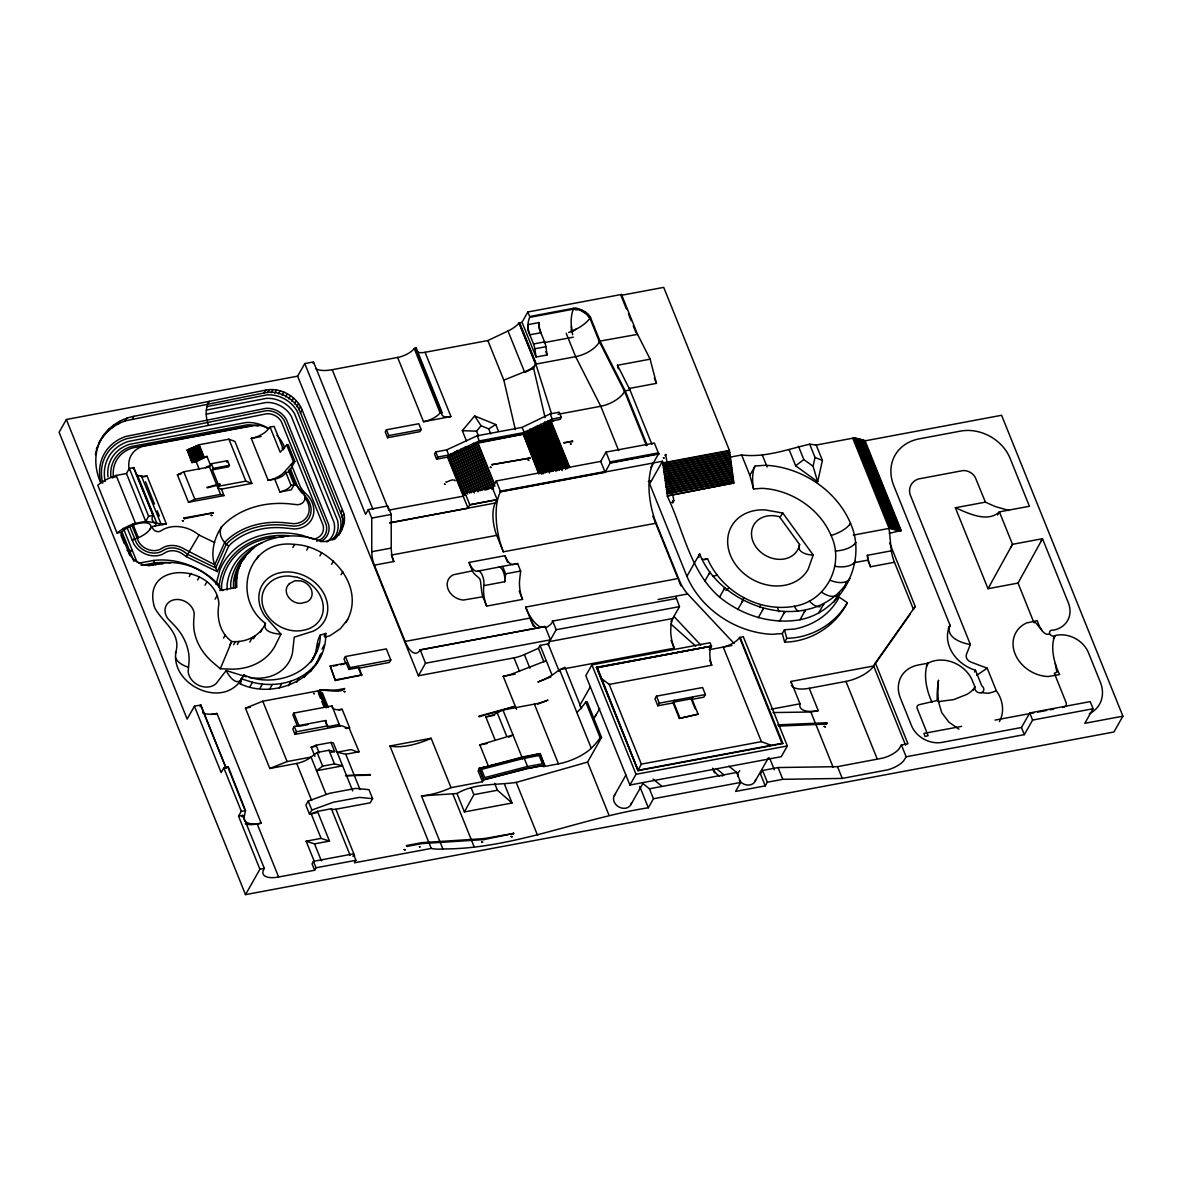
<?xml version="1.0" encoding="UTF-8"?>
<svg xmlns="http://www.w3.org/2000/svg" width="1182" height="1182" viewBox="0 0 1182 1182"><rect width="100%" height="100%" fill="white"/><g stroke="black" fill="none" stroke-linecap="round" stroke-linejoin="round"><path stroke-width="1.5" d="M219.231 587.617L219.231 585.016A79.519 65.128 29.6 0 1 288.718 535.668M222.925 590.572L221.581 590.158L221.595 585.09A77.303 63.326 29.6 0 1 275.155 537.219M227.092 589.966L227.107 584.44A72.604 59.469 29.6 0 1 261.976 542.833M230.682 588.562L230.697 583.347A69.871 57.238 29.6 0 1 253.642 548.315M233.489 588.075L233.504 581.707A68.157 55.835 29.6 0 1 250.481 551.329M235.292 587.838L235.307 579.653A67.581 55.347 29.6 0 1 244.674 557.106M99.081 442.703C105.626 428.844 119.042 419.063 134.039 416.286L265.728 390.104C280.474 387.297 296.416 396.088 302.119 409.932L342.381 509.841C349.532 524.158 337.712 542.095 321.903 541.592C286.369 526.699 233.253 540.839 236.858 587.395L219.837 590.498M208.401 425.18C205.757 417.571 204.944 408.573 209.111 401.363L207.352 404.436M454.967 480.838L454.76 480.542M530.112 458.188L492.022 464.644L530.112 457.892M492.303 465.22L492.067 464.467M701.739 559.293A18.956 6.338 -29.9 0 0 707.516 558.672C721.714 591.532 758.844 612.631 794.319 606.277C826.366 601.298 844.982 564.494 831.064 535.461A68.837 56.396 29.6 0 0 761.917 488.329L753.569 488.949L749.831 475.341L741.631 454.981L730.003 457.168M749.831 475.341L755.121 466.018L765.404 465.265A84.735 69.398 29.6 0 1 850.493 523.286C867.898 562.041 841.554 611.803 799.992 619.737C771.344 624.761 741.838 615.349 719.557 597.102C689.741 571.275 683.58 529.95 667.224 495.967L733.845 482.95L729.427 450.401L663.708 287.374L620.949 295.382L626.401 308.93M544.976 626.593L420.038 650.011M345.912 622.589C367.159 587.72 330.99 545.848 294.584 544.429C248.205 538.386 230.313 596.954 265.462 623.431C260.055 636.404 245.147 642.772 231.731 641.501C219.822 632.991 216.395 617.669 218.921 603.928C216.173 563.326 139.639 559.84 154.679 607.74C161.712 621.392 179.694 631.587 176.487 649.406C167.8 683.595 221.98 710.234 241.483 679.34L240.581 683.743M254.219 678.084A44.428 36.391 29.6 0 0 292.515 652.656L294.229 637.172L313.186 631.203A35.933 29.432 29.6 0 0 321.445 589.7A35.933 29.432 29.6 0 0 273.411 574.969A35.933 29.432 29.6 0 0 265.152 616.472L280.932 634.099L274.682 646.672A60.548 49.6 29.6 0 1 232.691 669.16L220.295 668.761L211.12 660.886A52.954 43.379 29.6 0 1 193.745 621.082L194.232 613.591A15.277 12.514 29.6 0 0 174.419 599.717A15.277 12.514 29.6 0 0 167.785 618.541L173.828 624.82A52.954 43.379 29.6 0 1 188.721 665.082L188.16 671.849A16.474 13.504 29.6 0 0 199.374 685.604A16.474 13.504 29.6 0 0 216.158 683.551L226.176 670.549L246.24 676.813M297.509 726.383L292.855 714.844L293.875 713.056L332.039 705.905L339.973 726.457M536.052 357.023L534.811 348.793A9.486 3.901 79.4 0 0 533.525 343.962L527.926 330.088L527.955 324.636L539.007 322.568L538.977 328.02L544.577 341.894A9.486 3.901 79.4 0 1 545.862 346.725L547.103 354.955L536.052 357.023L522.03 322.243L527.852 311.989L621.466 294.466L637.556 334.358L650.13 359.165L656.424 383.367L628.898 388.523M587.602 313.747L586.774 314.501L589.877 318.165L599.407 341.805L624.554 391.405L646.451 445.688M571.32 326.291L571.32 332.305L576.388 329.098M539.007 322.568A11.628 4.787 79.4 0 0 540.883 332.733L529.832 334.801A11.628 4.787 79.4 0 1 527.955 324.636A20.907 8.614 79.4 0 1 529.196 318.549L529.728 317.352L573.506 309.152C579.653 311.427 580.155 307.394 573.506 308.31L529.684 316.51L527.852 311.989M311.856 660.649C317.707 653.099 315.461 642.801 320.307 635.118L325.774 633.389C326.734 677.005 275.391 701.502 238.572 683.122L243.98 674.966C274.401 689.224 320.145 672.543 320.307 635.118M548.167 645.165L549.453 641.59L672.721 618.511L671.021 624.244L670.696 631.868A22.251 9.161 79.4 0 0 674.228 648.194L560.032 669.573M486.644 606.115A19.207 7.919 79.4 0 1 483.837 585.637L504.714 581.721L505.63 573.831L502.616 566.37L477.986 571.113A18.188 7.491 79.4 0 1 469.032 562.425L504.936 555.703A18.188 7.491 79.4 0 0 513.889 564.39L517.642 563.563L520.641 571.024L519.74 578.914A19.207 7.919 79.4 0 0 522.547 599.392L486.644 606.115L482.877 596.762A11.968 4.935 79.4 0 1 481.621 591L480.601 581.869A3.59 1.478 79.4 0 0 480.158 579.948L479.892 579.283A3.59 1.478 79.4 0 0 479.065 578.057L474.928 574.408A11.968 4.935 79.4 0 1 472.416 570.847L469.032 562.425M650.794 467.496L658.655 453.652L654.37 443.028L606.011 452.085L600.722 461.394L496.233 480.971L492.362 487.767L465.043 492.879L469.83 504.965L497.208 499.543L495.302 503.015A24.423 10.062 79.4 0 0 496.721 535.343L503.355 551.802L656.202 523.168L678.498 578.456A42.404 17.464 79.4 0 0 687.643 593.955L734.081 643.481M578.175 309.581C582.15 309.507 587.794 312.417 590.586 317.722L600.116 341.376L625.278 390.976L647.175 445.289M370.365 775.2L345.543 775.688L370.439 774.506M500.326 491.284L500.577 492.037L500.4 491.165L604.948 471.574L605.081 472.46L610.296 462.709L656.852 453.991M585.548 313.452L586.272 312.55M202.669 712.82A26.211 10.461 -22 0 0 216.986 713.485L261.222 823.204A26.211 10.461 -22 0 1 244.334 816.407L245.487 810.497L228.318 766.955L223.812 767.872L221.152 772.555L194.424 706.245L200.866 704.945M581.766 309.817L581.337 310.851L586.981 314.442M637.999 770.664L638.472 769.792L638.044 770.59L597.368 667.727L596.363 667.239L637.999 770.664L782.942 743.522L781.893 743.079L739.533 637.394M445.91 481.842C445.304 483.763 450.992 478.621 454.73 480.143M406.401 845.573L407.036 846.415L422.048 843.593L483.911 839.589L513.904 833.384L483.586 838.673L484.088 839.368L483.778 838.585L483.911 839.589L483.881 838.629L421.885 842.648L406.445 845.544L407.066 846.386M789.325 450.091L795.649 465.782L817.663 481.798L813.068 466.269L815.019 457.449L809.685 444.196C787.315 449.337 765.168 457.862 741.631 454.981M817.663 481.798L822.406 460.433L816.215 445.053L809.685 444.196M563.755 442.644L572.797 441.196L563.991 443.058M478.769 716.159L514.17 706.585L479.065 716.765M673.858 500.873L672.898 500.754L673.858 500.873L665.629 454.376L665.067 455.617L665.85 454.686M100.825 439.615C93.777 452.839 94.604 468.988 100.544 482.448M216.025 584.469L219.926 569.827A82.74 67.773 29.6 0 1 302.4 535.372L313.585 539.169L315.121 538.785A15.425 12.633 29.6 0 0 323.129 525.31L281.419 421.708A13.608 11.14 29.6 0 0 266.792 413.73L127.848 441.595A47.635 39.021 29.6 0 0 105.183 481.458M315.771 664.845L320.588 653.986M289.058 470.185L291.806 477.011A35.032 28.693 29.6 0 0 300.568 489.791L302.976 492.2A9.766 8.008 29.6 0 1 297.539 504.714L288.423 503.739A95.579 78.293 29.6 0 0 225.836 522.636L221.64 526.758C217.68 533.895 222.733 541.932 228.687 546.054L217.325 571.66L186.268 556.648L182.235 553.723A15.396 12.618 29.6 0 0 166.174 552.127L162.333 554.328A20.907 17.124 29.6 0 1 133.891 544.119L127.168 527.94M479.05 768.566L523.611 756.702L540.233 753.584L544.562 765.36L527.999 768.463L483.615 779.913L479.05 768.566L540.233 753.584M483.615 779.913L482.478 781.76L451.022 787.655A41.636 16.622 -22 0 1 421.486 795.914L442.866 848.972C513.712 849.016 579.254 818.565 648.342 807.764L653.454 798.751L740.7 782.425L736.682 772.452L728.895 766.158M221.64 526.758C212.775 540.218 209.495 557.032 217.325 571.66M844.48 587.868L846.194 582.682M415.916 349.015C417.364 346.887 412.385 349.562 415.237 348.247L441.832 413.286A14.021 5.6 -22 0 0 450.963 416.566L425.047 352.31A14.021 5.6 -22 0 1 416.847 351.615M220.295 668.761L231.731 641.501L229.973 644.589M133.477 467.688L153.158 515.529L133.802 467.584L129.34 468.427L126.444 473.524L116.176 475.445A25.664 10.239 -22 0 0 97.781 485.226L117.062 533.052L120.682 532.373L129.784 555.481M415.281 348.291L416.286 348.114L442.112 412.518M315.535 368.503A29.136 11.628 -22 0 0 332.216 369.7L397.625 357.452L423.525 421.708A14.553 5.807 -22 0 0 439.394 413.744L441.152 412.577M519.622 322.701L518.735 322.981L519.622 322.701L536.288 363.923L535.638 364.366L518.972 323.041M999.411 721.581C1004.922 711.653 1002.779 699.67 996.323 690.761L987.206 668.17L970.437 661.905A6.501 5.319 29.6 0 1 966.329 654.651L970.348 644.486L910.037 494.372A17.553 14.376 29.6 0 1 918.384 478.991L963.064 470.569A11.392 9.323 29.6 0 1 975.209 477.262L985.389 502.143L995.126 506.502L1009.103 510.521M813.186 555.008L808.222 569.118A43.911 35.962 29.6 0 1 735.677 564.701A43.911 35.962 29.6 0 1 765.404 509.944L782.809 513.047L813.186 555.008C807.572 555.097 796.092 552.304 799.593 544.547L779.499 516.785A25.236 20.67 29.6 0 0 751.796 530.423A25.236 20.67 29.6 0 0 771.89 558.185A25.236 20.67 29.6 0 0 799.593 544.547M590.616 317.648L589.124 319.258A20.892 7.506 -27 0 1 578.293 328.049L568.586 332.526M584.868 311.531L584.322 312.284M658.359 452.942L658.773 454.479L658.433 452.869L610.163 461.896L610.06 463.122L656.616 454.405M589.774 316.303L589.124 316.983M588.754 315.092L588.119 315.668M200.098 706.688L200.807 705.048L226.117 768.049M265.462 623.431C262.197 631.897 275.081 633.966 280.932 634.099M496.233 480.971L500.518 491.594L499.026 494.874A44.857 18.484 79.4 0 0 503.355 551.802M492.362 487.767L497.179 499.69L469.786 504.64L467.924 508.245L389.764 522.887M245.132 810.601L227.845 766.985M742.06 601.431L743.788 597.989M344.494 688.545C340.505 693.893 325.863 689.091 319.687 690.613L319.628 689.8L336.146 690.125L344.494 688.545L344.597 689.357M133.33 468.515L133.802 467.584M974.589 672.026L975.505 670.268A35.091 28.737 29.6 0 1 950.047 625.263L893.814 485.787A46.128 37.78 29.6 0 1 919.315 438.832L960.626 431.09A39.952 32.727 29.6 0 1 1010.108 458.365L1029.419 506.251L999.396 511.865C987.28 523.168 968.221 513.165 955.366 507.758L988.004 588.71L1018.027 583.081L1042.509 538.711L1068.306 602.717A26.935 22.059 29.6 0 1 1053.044 630.213A3.472 2.837 29.6 0 0 1049.705 633.715A3.472 2.837 29.6 0 0 1055.201 635.561A25.694 21.054 29.6 0 1 1088.489 652.789L1100.368 682.236A33.332 27.304 29.6 0 1 1089.272 713.765M583.302 310.703L582.903 311.413M638.221 769.94L641.353 764.133L609.218 684.422L601.328 678.409M988.004 588.71L1012.486 544.326L1042.509 538.711L1040.751 541.784M464.393 811.931L473.864 794.659L497.415 790.241L512.057 802.992L464.393 811.931L456.976 793.506L421.486 795.914M638.147 770.383L596.851 667.579L711.446 646.111L710.087 642.727L591.916 664.86L585.799 675.616L629.917 785.04L781.243 756.702L787.345 745.945L743.227 636.522L739.075 638.132A14.982 5.984 -22 0 1 723.251 647.086L761.371 741.646L770.708 745.133M372.951 509.368L313.511 361.928L304.779 363.568L297.613 376.171L66.355 419.492L59.1 432.257L245.501 894.626L1113.932 731.983L1122.9 716.174L1001.582 415.281L864.441 440.96L866.509 446.057M102.701 437.059L104.444 433.971M96.392 448.85L98.15 445.777M107.193 432.006L108.936 428.918M112.467 427.662L114.226 424.574M118.466 424.057L120.224 420.984M125.07 421.294L126.829 418.206M132.281 419.359L134.039 416.286M136.477 475.105A22.665 9.042 -22 0 0 137.54 475.386L156.822 523.212A22.665 9.042 -22 0 1 152.611 516.342L153.084 515.411L148.622 516.253L145.726 521.351L135.457 523.271A25.664 10.239 -22 0 0 117.062 533.052M205.476 467.717L210.499 465.191L206.953 456.37L196.212 461.778L191.853 462.59L187.214 449.943L199.167 444.742L228.924 439.172L234.923 441.433L251.855 483.423L221.418 489.112L217.961 487.959L218.965 486.186L245.841 481.148L251.855 483.423M155.33 525.946L155.935 524.867A20.774 8.289 -22 0 0 154.281 522.636L145.726 521.351L126.444 473.524M191.853 462.59L206.953 456.37M221.418 489.112L224.033 495.583L188.47 502.247L177.403 474.78L183.786 471.781L209.495 466.964L211.342 463.728L227.535 460.699L229.411 465.353L228.584 466.816L212.376 469.845L218.965 486.186M212.376 469.845L213.218 468.382L229.411 465.353M263.985 393.178L265.728 390.104M226.708 462.162L227.535 460.699M267.59 392.705L269.348 389.617M271.195 392.675L272.953 389.587M274.859 393.089L276.603 390.001M278.509 393.931L280.252 390.843M282.084 395.172L283.843 392.084M285.527 396.812L287.285 393.739M288.777 398.822L290.536 395.734M189.283 576.506L191.026 573.418M291.777 401.156L293.535 398.068M294.466 403.786L296.224 400.698M197.616 579.993L199.359 576.905M296.815 406.652L298.573 403.564M298.78 409.711L300.524 406.623M300.361 413.02L302.119 409.932M205.018 585.179L206.776 582.091M215.139 599.171L216.897 596.083M270.057 427.116L267.723 429.731A14.598 5.821 -22 0 1 251.264 438.374L268.181 480.35L274.726 479.138A9.308 3.709 -22 0 0 285.896 472.505L288.984 471.928L294.909 461.482L288.098 444.595L286.679 444.86L280.164 452.204L270.057 427.116L274.106 426.362L283.547 449.781M237.434 570.138L240.064 565.513M243.595 559.603L246.225 554.979M235.129 580.51L236.888 577.437M288.984 471.928L294.155 484.753L291.274 489.821L279.883 491.948L274.726 479.138M256.849 558.85L258.607 555.762M223.531 638.132L225.289 635.044M194.424 706.245L187.14 719.07L66.355 419.492M233.696 644.707L235.44 641.619M237.346 644.5L239.104 641.412M292.826 547.517L294.584 544.429M249.786 642.077L252.416 637.453M253.524 638.812L255.268 635.724M306.685 550.132L308.443 547.044M260.542 632.089L262.286 629.001M239.724 682.428L243.98 674.966M386.425 429.805L385.229 431.932L387.563 437.724L419.965 431.652L421.176 429.539L418.827 423.732L386.425 429.805L388.775 435.597L387.563 437.724M340.638 512.914L342.381 509.841M319.923 555.836L321.681 552.748M341.938 516.992L343.696 513.904M342.558 520.952L344.317 517.879M249.978 686.683L252.475 682.295C276.027 688.338 304.601 681.97 318.254 660.472M342.529 524.867L344.287 521.779M338.628 535.372L340.386 532.299M340.549 532.151L342.292 529.063M259.922 688.441L262.419 684.053M331.654 564.228L333.413 561.14M368.311 509.605L371.739 518.085L371.769 551.728A16.09 6.634 79.4 0 0 374.369 565.159L393.828 561.509A16.09 6.634 79.4 0 1 391.242 548.093L391.198 514.436L387.785 505.955L368.311 509.605L365.593 514.392L304.779 363.568M269.791 688.855L272.274 684.467M341.066 574.733L342.824 571.66M279.366 687.924L281.848 683.551M288.423 685.678L290.92 681.29M296.771 682.147L299.268 677.774M316.924 647.485L319.421 643.097M324.119 636.315L325.774 633.389M312.935 658.138L317.175 650.676M311.147 662.038L313.644 657.665M304.217 677.434L306.714 673.046M322.036 649.066L324.533 644.678M310.6 671.627L313.097 667.239M435.73 451.923L434.518 454.036L436.586 459.177L447.55 457.124L477.705 443.678L479.286 440.916L524.173 432.509L552.245 419.034L561.302 417.335L559.234 412.193L550.177 413.892L522.104 427.367L477.203 435.774L446.678 449.869L435.73 451.923L437.798 457.05L436.586 459.177M319.613 657.281L322.095 652.892M245.501 894.626L259.922 869.228L238.542 816.186L241.32 811.28L245.531 810.645M325.804 722.69L327.429 726.694L325.744 720.518L294.303 726.413L292.811 729.043L294.968 734.377L338.48 726.236A5.555 2.216 -22 0 1 342.47 726.029L345.484 727.211A12.204 4.876 -22 0 0 349.045 727.876L359.092 751.767L345.779 754.249L337.092 752.195L348.129 750.142A5.555 2.216 -22 0 1 352.103 749.935L355.117 751.102A12.204 4.876 -22 0 0 359.092 751.767M330.206 666.057L335.363 680.522L361.825 674.952L358.855 667.564L348.882 669.44L346.311 663.043L330.206 666.057L335.363 680.522M324.991 707.161L318.49 690.79L317.914 691.825L319.672 691.485L326.173 707.87M294.968 734.377L296.46 731.761L327.902 725.866M319.672 691.485L319.096 692.519L320.854 692.194L326.764 706.836M320.854 692.194L320.278 693.213L322.376 692.829L328.271 707.471M361.441 675.631L358.471 668.244L389.439 662.452L390.828 659.984L386.351 648.888L345.425 656.542L344.021 659.009L345.927 663.723L346.311 663.043M348.882 669.44L349.902 667.653L390.828 659.984M325.272 721.345L325.744 720.518M637.556 334.358L599.747 341.14L598.713 343.046A20.921 9.722 -24.3 0 1 575.619 356.668L535.845 364.115L533.57 368.119L524.675 372.33L508.009 331.004A19.429 7.757 -22 0 0 518.617 323.499L522.03 322.243M388.553 510.166L463.167 496.189L465.043 492.879M316.643 812.817L317.485 811.354L329.468 841.082L321.076 838.393L311.191 813.851L317.485 811.354L331.359 808.754A7.52 2.999 -22 0 0 335.88 809.227L370.262 802.785L372.611 798.663L368.991 789.679L355.782 788.394L329.734 793.27L308.221 801.071L305.887 805.178L309.507 814.162L315.284 813.083M309.507 814.162L311.841 810.039L333.354 802.253L359.402 797.377L372.611 798.663M620.949 295.382L621.466 294.466M569.635 467.141L551.078 421.102L552.245 419.034L550.177 413.892M561.302 417.335L560.135 419.403L551.078 421.102M297.613 376.171L418.398 675.764L425.505 663.235L550.457 639.831L545.065 626.475L420.127 649.878L419.182 651.282A23.699 9.766 79.4 0 1 405.116 641.442L374.369 565.159M442.866 848.972A41.636 16.622 -22 0 1 431.253 848.425L354.511 862.786L355.93 860.304L353.329 853.877L313.437 861.353L312.033 863.835L314.619 870.262L278.612 877A23.995 9.574 -22 0 1 264.325 868.415L242.931 815.358L238.542 816.186M314.619 870.262L316.037 867.78L355.93 860.304M321.932 859.772L321.356 860.777L314.53 843.874L306.138 841.185L314.368 861.575M418.398 675.764L514.007 657.857A20.153 8.038 -22 0 0 524.394 654.562L538.431 648.297L540.085 645.387L548.167 643.88L556.205 629.725L679.473 606.632L676.089 597.309L676.355 598.52L552.703 621.052C552.866 623.83 543.72 630.183 545.065 626.475M667.564 495.361L662.511 461.246L649.657 483.896L686.919 576.314A84.735 69.398 29.6 0 0 772.009 634.335L782.292 633.567L784.449 629.77L794.718 629.016A84.735 69.398 29.6 0 0 839.205 597.146L847.376 602.717C835.571 626.017 810.763 641.737 784.641 642.136L782.292 633.567M539.155 755.564L542.449 763.764L527.497 766.557M544.252 765.182L543.41 766.675L558.465 763.853A31.722 12.662 -22 0 0 589.759 749.61L591.266 748.236A83.804 33.451 -22 0 0 600.146 737.716L601.564 737.45L587.159 701.739L585.74 702.005A83.804 33.451 -22 0 1 576.875 712.524M579.594 705.728L590.35 686.786M595.226 716.425L599.717 708.535M667.224 495.967L733.845 482.95M686.919 576.314L699.641 553.93C721.98 610.946 814.767 636.921 849.769 578.559A19.001 10.889 27.4 0 1 830.473 580.362M456.976 793.506C475.327 782.794 496.396 785.336 516.224 782.41L587.572 762.08L601.564 737.45M670.918 621.688L679.473 606.632M704.738 581.308L710.027 571.999A19.001 5.156 -36.7 0 0 709.17 573.979M695.134 708.801L691.381 699.508L703.925 697.158L705.403 694.543L702.581 687.525L656.468 696.154L654.991 698.769L657.813 705.787L673.075 702.935L674.553 700.32M657.813 705.787L659.305 703.187L705.403 694.543M719.557 597.102L724.847 587.779A19.001 2.497 -49.5 0 0 723.901 589.685M614.285 795.604L625.943 775.067M629.917 785.04L636.034 774.284L787.345 745.945M709.717 649.169L711.446 646.111L710.943 647.101A14.982 6.176 79.4 0 0 711.741 665.215L609.218 684.422M737.804 609.543L743.094 600.22L742.045 602.037M673.075 702.935L679.325 718.434L698.104 714.194L691.839 698.695L673.533 702.123L679.783 717.622M630.819 804.72L643.377 782.602M691.381 699.508L692.874 696.892M854.217 438.552L854.616 437.857L890.578 528.753L892.44 528.398L856.078 438.197L854.217 438.552L889.898 527.039M698.104 714.194L679.325 718.434M856.078 438.197L855.679 438.891L857.541 438.552L893.503 529.433L895.365 529.093L858.989 438.891L857.142 439.231L857.541 438.552M873.705 477.026L858.989 438.891M758.223 617.787L763.513 608.464A19.001 3.147 -74.3 0 1 762.346 610.237M860.068 439.926L860.452 439.231L896.429 530.127L898.276 529.772L861.914 439.586L860.068 439.926L885.451 502.897M872.508 467.496L861.914 439.586M862.993 440.62L863.377 439.926L899.354 530.807L890.43 508.688M864.441 440.96L864.84 440.265L901.201 530.467L889.278 533.318M779.44 621.259L784.73 611.951M849.252 525.443L850.493 523.286A19.001 7.461 -22.8 0 1 831.064 535.446M784.641 642.136L786.798 638.339L784.449 629.77M799.992 619.737L805.282 610.429A19.001 7.949 78.5 0 1 803.863 612.187M854.512 544.562L855.738 542.39M818.476 613.325L823.765 604.017M854.261 563.415L855.502 561.243A19.001 10.431 9.4 0 1 835.127 566.296M833.65 602.451L838.939 593.142A19.001 10.608 45.6 0 1 837.329 595.004M740.7 782.425L735.588 791.423L765.256 785.867L767.325 782.218L782.809 779.322L842.249 778.421L887.268 769.925A16.356 6.531 -22 0 0 903.713 760.765L906.151 756.776L1024.336 734.643L1032.61 720.06L1093.099 708.742L1090.218 701.606L1029.744 712.938L1021.455 727.506L942.01 742.385A24.659 20.197 29.6 0 1 911.47 725.556L900.359 698.001A32.402 26.551 29.6 0 1 918.281 665.008L928.106 663.161A29.801 24.408 29.6 0 1 940.133 660.058L944.551 660.25A29.801 24.408 29.6 0 1 972.476 680.876L974.958 687.023A4.713 3.856 29.6 0 0 977.677 692.268A4.713 3.856 29.6 0 0 983.335 691.219A4.713 3.856 29.6 0 0 981.754 685.752L975.505 670.268M892.44 528.398L892.041 529.093L893.902 528.738M875.064 480.424L894.966 529.787L895.365 529.093M755.003 781.45L768.463 757.765M898.276 529.772L897.892 530.467L899.738 530.127M889.632 542.996L915.208 606.455L875.36 662.954L907.953 743.774L901.408 745L898.97 748.989A16.356 6.531 -22 0 1 882.526 758.15L837.506 766.66L778.066 767.546L762.582 770.457L760.514 774.092L765.256 785.867M791.467 685.412A28.087 11.214 -22 0 0 809.227 688.279L845.943 681.393A23.67 9.456 -22 0 0 873.646 665.983L875.36 662.954M915.208 606.455L913.494 609.469L894.464 562.263A23.995 9.884 79.4 0 1 891.317 550.827L889.115 528.398L852.754 438.212M997.652 514.938L999.396 511.865L1012.486 544.326L1010.743 547.399M926.363 666.234L928.106 663.161M948.304 628.336L950.047 625.263C945.009 637.039 961.335 643.2 970.348 644.486M973.214 690.096L974.958 687.023A30.259 14.553 -8.8 0 1 967.112 694.277L953.889 699.567L938.464 701.606L941.714 712.613L948.851 722.099L958.912 729.176M1053.457 638.635L1055.201 635.561A30.806 14.199 71.8 0 0 1054.374 660.162L1055.363 663.87A31.382 14.45 71.8 0 0 1059.633 674.538L1048.153 676.532A32.372 26.521 29.6 0 1 1015.087 653.912A32.372 26.521 29.6 0 1 1026.552 622.973L1037.264 620.639A31.574 11.569 85.4 0 0 1040.854 628.824L1042.214 630.819M1093.099 708.742L1084.81 723.31L1122.9 716.174M140.495 476.065L141.825 476.331A13.623 5.437 -22 0 0 147.07 476.05L166.352 523.877L151.976 526.566L152.877 528.664A5.334 4.373 29.6 0 0 160.146 531.279L163.411 529.359A30.939 25.339 29.6 0 1 195.68 532.58L199.049 535.032L186.268 556.648M580.081 309.241L578.515 308.842M782.809 513.047L779.81 517.524M790.802 682.9A28.087 11.214 -22 0 1 791.009 681.453L873.646 665.983L910.347 613.931M241.483 679.34C235.957 686.461 228.54 675.424 226.176 670.549M576.683 308.443L576.535 309.359M847.376 602.717C835.113 624.081 811.354 637.866 786.798 638.339M150.188 528.901L151.976 526.566M200.615 705.093L225.984 767.99M740.006 637.172L782.942 743.522M574.984 308.295L574.91 309.211M519.179 322.789L535.845 364.115L535.283 364.824A19.429 7.757 -22 0 1 524.675 372.33M347.671 619.516L340.268 628.824L330.088 635.635L324.991 637.246M573.506 308.31L572.945 310.349A20.892 7.801 84.5 0 0 571.187 324.134L572.605 334.742M416.197 348.188L413.478 349.473A14.553 5.807 -22 0 1 397.625 357.452M466.402 440.812L462.325 430.676L474.617 415.946L495.775 424.545L498.479 431.253M462.325 430.676L476.553 431.164L481.059 425.756L488.727 428.874L490.752 433.897M294.909 461.482L293.491 461.763L284.655 471.707A14.598 5.821 -22 0 1 268.181 480.35M228.687 546.054L231.081 543.705A80.051 65.571 29.6 0 1 283.517 527.866L294.466 528.96A25.369 20.774 29.6 0 0 308.591 496.455L304.483 492.259A19.473 15.957 29.6 0 1 299.918 485.861L291.393 464.748M184.023 517.952L184.422 518.706L213.44 512.752L183.919 517.938L184.422 518.706M581.603 708.712L564.893 667.283L557.993 670.8A31.722 12.662 -22 0 1 540.263 681.039L537.899 681.999L550.93 676.946M319.746 690.598L319.731 689.889M987.206 668.17L976.687 675.321M795.649 465.782L803.834 459.547L813.068 466.269M314.929 756.347L311.221 747.187L316.111 745.221L330.945 742.444L334.639 751.619L328.98 750.274L317.116 752.506L311.058 757.071A14.952 5.969 -22 0 1 296.741 763.439L269.806 768.477L245.472 708.151L262.773 701.222L318.49 690.79M322.612 766.158L316.554 770.723L342.603 765.847L334.476 763.927L322.612 766.158L317.116 752.506M220.177 484.472L207.234 487.856M488.727 428.874L495.775 424.545M495.199 740.227L485.802 716.927A18.114 7.24 -22 0 0 497.282 712.923L502.941 710.027L534.397 704.132A31.722 12.662 -22 0 0 547.96 700.128L537.603 704.191M513.86 706.467L513.638 707.235M508.762 737.169L513.018 734.997L479.848 744.896L488.757 767.015M121.406 532.314A17.05 6.811 -22 0 1 148.046 523.271A17.05 6.811 -22 0 1 138.368 537.692L131.985 539.908L135.442 539.258M425.047 352.31L487.856 340.549L508.009 331.004M188.47 502.247L194.853 499.247L220.561 494.431L224.033 495.583M526.389 433.114L554.122 420.526M213.041 512.486L212.79 513.387M572.413 441.019L572.162 441.935M515.367 429.657L503.827 380.146L533.57 368.119L545.109 417.63M269.806 768.477L287.108 761.563L311.058 757.071L325.996 794.141M546.261 660.679L514.022 673.193A26.831 10.712 -22 0 1 503.222 676.326L516.549 709.377M704.221 559.825L707.516 558.672M940.03 701.532L938.597 701.96L937.193 700.217A31.013 8.185 -83.4 0 1 938.316 681.526L938.508 680.404L938.316 681.526A30.865 9.353 -87.4 0 0 938.375 700.246L918.916 704.753A3.842 3.147 29.6 0 0 917.084 708.121L928.136 735.677L925.004 736.489L923.969 733.387L961.587 726.369M207.086 487.309L219.941 483.881M498.789 763.705L479.464 768.403L478.075 770.841L482.478 781.76M502.32 762.804L523.508 757.322M524.247 758.268L481.502 769.393L484.797 777.579L527.541 766.468M1062.603 707.442L1063.963 707.102A4.772 3.901 29.6 0 0 1066.238 702.921L1054.344 673.252L1056.871 672.248L1055.275 663.545M513.446 833.059L513.151 834.108M206.865 406.593L266.999 394.877A28.117 23.034 29.6 0 1 297.243 411.366L340.313 518.44A29.949 24.527 29.6 0 1 334.683 539.066M206.303 410.095L266.231 398.393A26.418 21.645 29.6 0 1 294.628 413.892L337.55 520.553A28.235 23.138 29.6 0 1 332.245 539.997M206.259 414.143L265.861 402.515A23.699 19.414 29.6 0 1 291.348 416.404L334.004 522.429A25.516 20.907 29.6 0 1 326.734 541.991M533.525 343.962L544.577 341.894M543.986 342.647L573.255 337.166M534.811 348.793L545.862 346.725M618.349 368.74L617.462 365.282L650.13 359.165M186.948 450.431L188.352 450.165M251.264 438.374L261.059 436.542M423.525 421.708L450.963 416.566M147.07 476.05L143.465 476.73L137.54 475.386M177.403 474.78L180.89 474.13M651.932 444.402L630.036 390.075L624.613 390.828L623.86 392.631A20.921 9.722 -24.3 0 1 600.781 406.268L558.067 414.261M388.775 435.597L421.176 429.539M478.37 442.511L524.749 433.868L478.045 443.102L494.534 484.029M437.798 457.05L448.746 455.011L479.286 440.916L477.203 435.774M279.883 491.948A9.308 3.709 -22 0 0 291.067 485.329L294.155 484.753M527.704 445.112L529.211 444.831M128.868 551.167L132.31 550.531L127.095 550.487M500.518 491.594L662.511 461.246M500.4 491.845L604.933 472.327M663.146 462.827L729.427 450.401M371.739 518.085L391.198 514.436M662.807 463.418L729.087 451.007M219.911 586.124L216.262 582.268A67.921 55.643 29.6 0 0 153.394 560.475L140.289 562.868A3.546 2.896 29.6 0 1 136.506 560.785L123.342 528.295M663.442 464.984L729.722 452.573M663.102 465.59L729.383 453.179M663.737 467.156L730.018 454.745M663.398 467.762L729.678 455.351M148.504 565.705L155.344 564.42A62.528 51.225 29.6 0 1 162.835 563.947M664.033 469.328L730.313 456.917M663.693 469.934L729.974 457.508M389.824 522.769L495.302 503.015M664.328 471.5L730.609 459.089M663.988 472.091L730.269 459.68M816.215 445.053L854.616 437.857M664.624 473.672L730.904 461.261M664.284 474.263L730.565 461.852M664.919 475.844L731.2 463.418M858.605 439.586L860.452 439.231M664.58 476.435L730.86 464.024M861.53 440.265L863.377 439.926M665.2 478.001L731.495 465.59M648.327 481.443L651.371 480.867M664.86 478.607L731.156 466.196M665.496 480.173L731.776 467.762M665.156 480.778L731.436 468.368M665.791 482.345L732.072 469.934M665.451 482.95L731.732 470.525M666.087 484.517L732.367 472.106M665.747 485.108L732.027 472.697M666.382 486.688L732.663 474.278M666.042 487.28L732.323 474.868M666.678 488.86L732.958 476.435M666.338 489.451L732.618 477.04M666.973 491.018L733.254 478.607M666.633 491.623L732.914 479.212M667.269 493.19L733.549 480.778M666.929 493.795L733.209 481.384M371.769 551.728L391.242 548.093M391.242 555.097L496.721 535.343M472.416 570.847L453.267 574.792A15.366 12.588 29.6 0 0 448.155 589.33A15.366 12.588 29.6 0 0 463.447 600.042L482.877 596.762M502.616 566.37L517.642 563.563M505.63 573.831L520.641 571.024M955.366 507.758L985.389 502.143M853.36 535.106L890.977 528.058M894.966 529.787L896.828 529.433M899.354 530.807L901.201 530.467M533.437 626.401L525.65 607.09L678.498 578.456M405.116 641.442L530.068 618.053A23.699 9.766 79.4 0 0 536.465 628.085M894.464 562.263L870.499 566.754L867.824 560.135L867.352 555.318L891.317 550.827M658.064 599.496L687.643 593.955M853.965 562.721L867.824 560.135M333.398 666.072L336.973 665.407M340.549 664.727L344.139 664.062M335.747 679.842L361.825 674.952M211.578 714.504L216.986 713.485M245.472 708.151L250.466 707.22M503.222 676.326L515.086 674.109M338.865 709.909L342.159 709.289L349.636 727.831L346.119 728.481M596.319 667.283L711.623 646.111L596.747 667.8M307.881 724.61L299.194 726.236L293.875 713.056M709.244 649.701L731.88 645.461M327.429 726.694L339.5 724.433M311.221 747.187L316.348 746.226M485.802 716.927L494.519 715.287M331.344 752.24L334.639 751.619M431.253 848.425L389.942 745.975L431.12 738.277L451.022 787.655M479.848 744.896L486.969 743.552M771.211 709.185L800.007 703.792A28.087 11.214 -22 0 0 818.239 710.618L809.227 688.279M525.133 757.027L528.413 756.406M531.678 755.8L534.944 755.18M524.202 758.371L539.199 755.475M773.028 712.569L810.852 711.992L818.239 710.618M544.799 764.931L527.999 768.463M245.265 823.839A23.995 9.574 -22 0 0 257.218 823.957L261.222 823.204M641.353 764.133L761.371 741.646M638.236 770.236L782.41 743.227M306.138 841.185L321.076 838.393M314.53 843.874L329.468 841.082M994.993 720.104L1034.117 712.776M1037.678 712.111L1046.587 710.441M1050.148 709.776L1053.709 709.111M642.949 783.548L649.435 788.793L736.682 772.452M259.922 869.228L264.325 868.415M349.636 727.831L348.114 728.068A15.484 6.176 -22 0 1 345.336 728.245M826.72 722.749C823.943 724.182 828.73 724.123 826.72 722.749L777.623 724.891M141.131 565.395L154.443 562.987A64.729 53.013 29.6 0 1 170.178 562.942M282.01 448.141L284.581 447.875L283.636 445.259A34.042 27.88 29.6 0 0 276.943 435.257M778.583 726.103L826.395 724.034M154.281 522.636L162.747 524.557M330.945 742.444L333.398 743.035L352.709 790.935M241.069 678.734L252.475 682.295M579.786 310.053L581.381 310.659M815.019 457.449L822.406 460.433M199.049 535.032L214.636 542.553M220.221 589.493L221.581 590.158M981.385 692.637L988.122 693.287A32.313 9.604 -34 0 0 996.323 690.761M716.218 768.536L723.99 774.831A21.867 9.013 79.4 0 1 722.025 776.042M653.04 779.071L662.112 786.414M467.969 507.935L463.167 496.189M671.036 624.185L695.74 646.155M1041.534 629.829L1035.535 622.486L1033.94 622.678L1018.027 583.081M155.921 564.966L153.394 560.475M673.917 616.398L700.852 645.136M304.084 494.977L306.448 497.504A22.355 18.321 29.6 0 1 293.993 526.167L283.399 525.089A83.036 68.024 29.6 0 0 229.013 541.519L226.264 544.208L215.745 567.921L187.657 554.358L183.757 551.521A18.395 15.07 29.6 0 0 164.579 549.615L160.855 551.758A17.907 14.672 29.6 0 1 136.491 543.011L129.266 525.547M474.617 415.946L481.059 425.756M221.33 590.306C206.968 568.04 177.625 557.21 152.242 565.099C142.638 566.828 132.31 561.081 128.616 552.068M617.462 365.282L630.036 390.075M133.935 561.435L121.997 532.018M1029.744 712.938L1032.61 720.06M1021.455 727.506L1024.336 734.643M867.884 449.47L871.311 457.981M872.685 461.379L900.817 531.161M863.673 442.319L884.254 493.367M885.628 496.78L889.056 505.29M873.882 470.909L897.197 528.768M886.825 506.295L890.253 514.805M891.627 518.218L895.749 528.428M857.822 440.945L891.45 524.335M856.374 440.591L874.887 486.541M876.261 489.954L891.361 527.394M798.485 446.294L803.834 459.547M873.646 665.983L905.56 745.118M901.408 745L906.151 756.776M762.36 455.144L767.148 467.008M845.943 681.393L877.177 758.859M732.146 480.202L733.505 483.541M837.506 766.66L842.249 778.421M810.852 711.992L833.088 767.148M791.009 681.453L800.007 703.792M628.455 313.998L631.173 320.765M633.227 325.848L635.96 332.615M654.37 378.299L656.424 383.367M778.066 767.546L782.809 779.322M769.6 758.017L774.328 769.718M762.582 770.457L767.325 782.218M652.833 516.194L677.493 577.377M678.867 580.776L680.921 585.873M709.761 660.295L711.741 665.215M618.674 450.623L600.781 406.253L575.634 356.654L566.208 333.28M606.011 452.085L610.296 462.709M600.722 461.394L605.007 472.017M671.051 640.304L674.228 648.194M545.803 351.748L547.103 354.955M712.583 768.197L714.475 772.88M550.738 421.664L569.31 467.717M549.216 421.944L567.788 467.998M548.197 420.822L567.449 468.589M547.355 422.816L565.927 468.87M547.03 423.392L565.602 469.461M656.468 696.154L659.305 703.187M544.813 421.974L563.386 468.028M544.488 422.55L563.06 468.619M543.646 424.545L562.218 470.613M543.321 425.121L561.199 469.476M541.799 425.417L559.677 469.771M540.78 424.294L559.352 470.347M539.938 426.274L557.815 470.643M539.613 426.865L556.796 469.505M537.396 425.446L555.968 471.5M537.751 427.736L554.949 470.377M536.229 428.017L553.427 470.658M535.21 426.894L553.087 471.249M534.367 428.889L551.566 471.529M533.363 427.751L550.546 470.406M532.521 429.746L549.719 472.401M532.196 430.337L549.379 472.977M529.979 428.918L547.177 471.559M530.334 431.194L546.838 472.15M528.812 431.489L545.316 472.431M527.793 430.366L544.991 473.007M526.95 432.346L543.454 473.302M525.931 431.223L543.129 473.879M487.856 340.549L503.827 380.146M524.409 431.519L541.607 474.159M522.104 427.367L524.173 432.509M524.572 433.306L540.676 473.243M539.155 473.524L523.271 434.104L538.741 473.908M649.435 788.793L653.454 798.751M591.916 664.86L636.034 774.284M639.743 786.429L648.342 807.764M476.553 431.164L478.577 436.173M585.74 702.005L600.146 737.716M552.703 621.052L556.205 629.725M477.705 443.678L494.903 486.304M476.006 443.974L493.204 486.629M475.681 444.55L493.559 488.905M473.302 443.161L491.875 489.23M473.657 445.451L490.855 488.107M471.973 445.777L489.156 488.417M471.633 446.353L488.831 489.008M469.948 446.663L487.132 489.318M559.5 669.44L591.266 748.236M468.929 445.54L486.807 489.895M548.167 643.88L559.263 671.42M467.924 447.564L485.122 490.22M467.599 448.155L484.103 489.097M465.22 446.766L482.404 489.407M465.575 449.042L482.079 489.998M463.876 449.367L480.38 490.308M462.856 448.244L480.055 490.885M504.936 555.703L507.639 562.425M519.164 590.985L522.547 599.392M461.852 450.268L478.37 491.21M587.572 762.08L608.966 815.137M540.085 645.387L551.92 674.745M460.832 449.145L478.03 491.786M459.842 451.169L475.652 490.397M459.502 451.746L475.327 490.988M538.431 648.297L543.912 661.89M457.124 450.357L474.322 493.012M457.478 452.647L473.302 491.875M414.247 348.557L440.103 412.873M455.794 452.957L471.618 492.2M454.775 451.834L471.278 492.776M453.77 453.858L469.594 493.101M453.445 454.435L468.574 491.978M451.746 454.76L467.57 494.002M450.726 453.637L466.55 492.879M449.721 455.661L464.851 493.19M446.678 449.869L448.746 455.011L447.55 457.124L463.359 496.351M449.396 456.237L465.22 495.48M447.875 456.548L463.684 495.775M524.394 654.562L529.876 668.155M534.397 704.132L558.465 763.853M514.007 657.857L519.489 671.45M539.982 754.013L543.897 763.735M539.849 754.264L543.617 763.631M523.611 756.702L528.177 768.034L483.763 779.632L479.183 768.167M502.941 710.027L522.621 758.829M497.282 712.923L506.679 736.238M516.224 782.41L537.603 835.452M504.64 784.567L512.057 802.992M332.216 369.7L388.922 510.358M494.593 783.267L497.415 790.241M391.892 556.692L393.828 561.509M420.245 649.937L425.505 663.235M471.057 787.685L473.864 794.659M452.957 794.245L474.351 847.302M286.679 444.86L293.491 461.763M290.181 468.427L297.406 486.275A22.458 18.395 29.6 0 0 300.184 490.899M289.117 469.978L295.264 485.226M285.896 472.505L291.067 485.329M345.425 656.542L349.902 667.653M228.924 439.172L245.841 481.148M321.785 693.864L325.065 701.99M345.779 754.249L360.037 789.606M318.564 693.45L320.529 698.326M321.844 701.591L323.809 706.467M328.98 750.274L334.476 763.927M211.342 463.728L213.218 468.382M209.495 466.964L220.561 494.431M199.167 444.742L204.072 456.917M198.886 445.215L203.792 457.39M197.453 445.496L202.358 457.656M197.187 445.969L202.078 458.128M195.739 446.235L200.645 458.394M316.111 745.221L319.184 752.875M195.473 446.707L200.379 458.882M194.025 446.973L198.931 459.148M193.759 447.446L198.665 459.621M192.311 447.727L197.217 459.887M192.045 448.2L196.951 460.359M196.212 461.778L199.167 469.121M190.597 448.466L195.503 460.64M335.88 809.227L354.674 855.857A7.52 2.999 -22 0 1 352.738 856.063M190.332 448.938L195.237 461.113M188.898 449.219L193.804 461.379M188.618 449.692L193.523 461.852M187.214 449.943L192.119 462.118M331.359 808.754L350.153 855.384M294.303 726.413L296.46 731.761M183.786 471.781L194.853 499.247M296.741 763.439L311.679 800.48M308.221 801.071L311.841 810.039M262.773 701.222L287.108 761.563M313.437 861.353L316.037 867.78M145.534 481.857L154.487 504.064M157.236 510.89L159.304 516.017M141.5 476.287L161.107 524.158A13.623 5.437 -22 0 0 166.352 523.877M129.34 468.427L148.622 516.253M257.218 823.957L278.612 877M116.176 475.445L135.457 523.271M132.857 524.025L138.368 537.692M131.586 524.66L138.649 541.814A15.632 12.81 29.6 0 0 159.925 549.453L163.574 547.355A20.655 16.917 29.6 0 1 185.116 549.497L214.74 564.745L224.639 542.449L227.638 539.494A85.311 69.886 29.6 0 1 283.517 522.621L293.845 523.685A20.079 16.459 29.6 0 0 305.03 497.947M223.812 767.872L241.32 811.28M120.889 535.091L124.332 543.646M535.845 364.115L551.506 413.67M252.623 677.936A44.428 36.391 29.6 0 1 249.432 677.478M188.307 667.209A21.808 11.805 6.5 0 1 175.512 657.591M175.379 653.291A21.808 11.805 6.5 0 1 175.97 651.947M342.159 709.289A15.484 6.176 -22 0 1 332.039 705.905M431.12 738.277A41.636 16.622 -22 0 1 389.942 745.975M477.986 571.113A9.397 3.871 79.4 0 1 482.463 575.649A9.397 3.871 79.4 0 1 483.837 585.637M320.337 541.666A20.833 17.065 29.6 0 0 328.596 524.394L286.369 419.492A19.015 15.573 29.6 0 0 265.935 408.351L125.735 436.483A53.027 43.438 29.6 0 0 100.972 482.847M280.503 536.879A77.303 63.326 29.6 0 1 284.094 536.864M498.863 567.197A9.397 3.871 79.4 0 1 503.34 571.733A9.397 3.871 79.4 0 1 504.714 581.721M95.417 454.701A62.72 51.387 29.6 0 1 125.661 420.748L268.107 392.173A28.708 23.522 29.6 0 1 298.972 409.002L342.115 516.209A30.525 25.014 29.6 0 1 333.413 539.613M102.76 483.187A50.826 41.636 29.6 0 1 126.504 438.744L266.172 410.715A16.814 13.77 29.6 0 1 284.256 420.57L326.276 524.956A18.631 15.263 29.6 0 1 316.584 541.223M112.172 478.001A17.05 6.811 -22 0 1 116.338 476.449M129.459 470.185A27.068 22.177 29.6 0 1 142.667 446.382L255.681 425.225A18.498 15.144 29.6 0 1 267.738 428.401M113.383 476.494A37.351 30.599 29.6 0 1 132.399 447.934L247.777 426.347A28.782 23.581 29.6 0 1 251.589 426.392M110.931 476.863A39.627 32.461 29.6 0 1 131.099 446.574L247.008 424.885A31.042 25.428 29.6 0 1 258.031 426.185M107.961 476.878A42.611 34.913 29.6 0 1 129.651 444.299L246.255 422.491A34.042 27.88 29.6 0 1 268.417 428.342M302.666 493.662A22.458 18.395 29.6 0 1 302.001 492.997M301.38 492.318A22.458 18.395 29.6 0 1 300.76 491.609M656.202 523.168A44.857 18.484 79.4 0 1 653.365 462.96M755.682 779.544A9.441 7.727 29.6 0 1 748.841 785.07A9.441 7.727 29.6 0 1 739.4 780.504M737.731 776.352A9.441 7.727 29.6 0 1 739.71 770.738M595.905 714.504A9.441 7.727 29.6 0 1 593.985 718.035M631.498 802.8A9.441 7.727 29.6 0 1 618.866 806.951A9.441 7.727 29.6 0 1 615.527 793.994M242.044 816.969A23.995 9.574 -22 0 1 242.931 815.358M539.849 626.608A42.404 17.464 79.4 0 1 525.65 607.09M719.794 775.998A21.867 9.013 79.4 0 1 712.938 768.699M313.141 363.524A29.136 11.628 -22 0 1 313.511 361.928M932.037 702.197A30.954 14.051 72.9 0 1 928.077 663.117M1049.321 633.98A30.791 11.288 85.4 0 1 1042.214 630.789M870.499 566.754A23.995 9.884 79.4 0 1 867.352 555.318M698.917 557.594A18.956 6.338 -29.9 0 1 699.641 553.93M716.942 575.028A19.001 5.156 -36.7 0 1 712.746 576.402M728.984 587.853A19.001 2.497 -49.5 0 1 725.896 590.394M760.159 607.563A19.001 3.147 -74.3 0 1 760.395 604.652M784.73 611.981A19.001 5.747 -87.3 0 1 783.43 613.694M778.968 611.818A19.001 5.747 -87.3 0 1 777.638 607.489M798.205 611.449A19.001 7.949 78.5 0 1 794.334 606.248M820.175 606.691A19.001 9.604 62.8 0 1 809.36 601.047M823.795 604.046A19.001 9.604 62.8 0 1 822.244 605.819M836.235 595.654A19.001 10.608 45.6 0 1 821.682 592.212M855.783 542.39A19.001 9.264 -7.5 0 1 835.334 550.975M753.569 488.949A18.956 6.885 85.8 0 1 755.121 466.018M530.142 317.16L529.728 316.451L530.142 317.16M552.422 620.742L552.866 621.658L552.422 620.742M182.397 520.612L183.166 520.937L182.397 520.612M211.135 515.234L211.918 515.559L211.135 515.234M313.658 693.494L314.397 693.804L313.688 693.42M335.895 690.347L335.91 690.332M344.139 691.47L344.878 691.78L344.139 691.47M404.185 849.518L405.071 849.888L404.185 849.518M419.462 846.696L420.201 847.006L419.492 846.608M421.59 842.958L422.329 843.268L421.619 842.869M444.506 484.103L445.289 484.428L444.535 484.014M490.338 467.185L491.165 467.525L490.338 467.185M481.724 841.968L482.581 842.323L481.724 841.968M511.141 836.442L512.028 836.812L511.141 836.442M528.221 460.108L528.96 460.419L528.251 460.02M570.463 443.871L571.246 444.196L570.492 443.782M663.383 457.892L664.24 458.247L663.412 457.803M672.011 502.335L672.853 502.69L672.011 502.335M824.164 726.383L825.317 726.871L824.164 726.383M289.354 583.672L287.64 585.637A12.707 10.416 29.6 0 0 288.659 597.398A12.707 10.416 29.6 0 0 300.893 603.381L307.143 601.815A13.046 10.682 29.6 0 0 311.738 590.837A13.046 10.682 29.6 0 0 301.395 580.997L294.968 580.702L289.354 583.672M528.295 442.541L526.788 442.822L528.265 442.585M297.317 577.318L289.427 576.033A31.53 25.827 29.6 0 0 269.26 583.051A31.16 25.516 29.6 0 0 267.945 616.25A31.16 25.516 29.6 0 0 304.335 630.036A31.53 25.827 29.6 0 0 323.07 604.696A31.53 25.827 29.6 0 0 297.317 577.318"/></g></svg>
